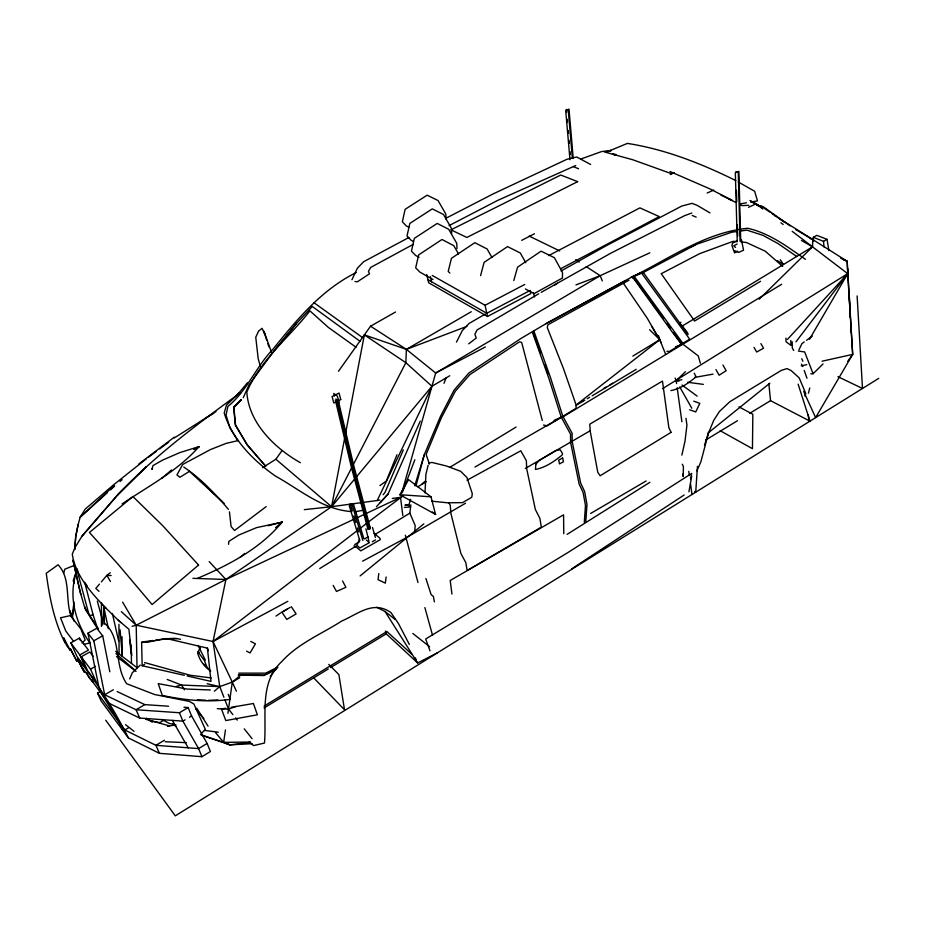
<?xml version="1.0" encoding="UTF-8"?>
<svg xmlns="http://www.w3.org/2000/svg" width="925" height="925" viewBox="0 0 925 925"><rect width="100%" height="100%" fill="white"/><g stroke="black" fill="none" stroke-linecap="round" stroke-linejoin="round"><path stroke-width="1.39" d="M101.438 626.422L101.449 602.649M563.764 533.725L563.579 514.82L450.209 580.495L451.955 594.081M795.558 229.446L812.786 239.575L812.52 246.836L759.217 299.191M425.003 492.921L425.893 474.352L428.171 465.183M697.462 466.339L695.727 492.181L694.606 491.487M584.311 522.278L585.467 505.42L583.062 492.377L579.131 484.064L570.563 442.208L570.552 434.183L561.255 417.198L548.941 378.603L532.384 332.225L533.979 331.3L550.514 377.666L562.805 416.25L572.147 433.293L572.147 441.329L580.657 483.093L584.612 491.476L586.993 504.495L585.803 521.318M102.594 624.942L103.97 606.673M228.544 544.293L228.81 541.414L238.835 535.032L256.502 527.655L282.183 522.105C260.087 548.745 228.695 565.175 197.337 578.403M414.77 530.684L415.209 525.608L409.856 513.144L410.827 504.853M378.799 573.523L378.036 579.674L385.355 583.143L386.107 577.015M72.092 617.033L74.012 602.048M252.143 743.688L229.967 744.868L223.63 742.359L225.48 729.894M227.932 713.291L232.291 682.118L213.039 641.511L225.908 579.478L331.589 506.703L354.599 479.081M72.277 617.888L74.266 605.517M632.781 278.124L633.093 276.332L545.923 323.704L520.937 338.492L468.848 373.029L454.013 390.234L440.439 416.458L424.309 454.614L414.758 485.764M688.928 491.846L691.715 476.028M304.313 509.652L331.589 506.703L344.748 437.698M345.557 433.467L364.358 334.885L406.376 349.373L435.687 373.018L485.359 346.979M690.524 478.942L691.634 473.461L568.332 552.294L425.673 639.013L430.021 650.784M146.127 458.973L113.763 484.677L85.216 509.097L80.151 517.248L78.174 524.51L75.746 536.303L74.717 549.485M78.174 524.51L75.746 536.303L74.728 549.404M809.768 387.957L808.438 393.194M681.875 455.146L685.02 441.063L686.94 425.107L685.98 418.32M409.336 644.413L398.444 623.519L390.893 612.523C373.157 600.163 358.322 613.842 341.649 621.08C321.449 634.099 298.185 643.361 281.801 661.548C258.919 682.615 266.874 715.522 264.469 743.053L253.6 745.573L249.137 742.012M480.584 275.638L484.099 262.399L507.536 246.593L520.324 253.011L525.724 262.7M804.912 396.027L805.802 393.576L799.177 377.874L791.21 370.613L787.013 368.589L781.394 370.347L729.848 401.716L719.465 411.452L713.753 420.32L708.457 433.085L700.896 461.737L696.93 470.848M63.652 573.327L64.75 569.222L73.861 565.568M415.984 485.949L424.309 454.614M76.417 572.228C68.08 596.741 75.584 622.883 90.141 643.349M401.693 493.175L435.687 373.018L600.209 275.685L649.824 252.814M513.791 280.564L517.561 267.198L541.067 251.149L554.387 257.693L562.458 272.401L562.493 277.986L534.141 293.583L525.388 288.947M410.538 507.571L408.931 504.726L410.596 499.303M76.324 571.292L73.214 580.761L74.254 583.12M704.48 445.133L708.457 433.085M402.56 491.973L414.851 459.771M444.023 383.297L446.07 377.932M396.998 454.742L386.303 481.035L379.932 485.579M359.536 538.986L356.865 545.311L359.917 547.947L369.41 542.663L366.335 540.05M380.314 502.645L388.026 494.066L420.239 421.118M403.335 449.897L384.95 492.551L383.158 494.736M129.697 678.892L132.356 672.741L140.311 665.063M243.229 397.75L248.975 384.904L274.482 350.24L296.59 323.368L312.28 306.464L360.033 341.279M679.644 324.814L680.835 322.201M351.951 279.732L357.385 268.192L363.606 261.729L408.954 237.448M798.98 349.823L801.952 343.591L804.241 341.938M377.238 500.494L431.94 386.257L449.758 375.758M152.509 468.316L151.943 469.449L152.949 465.599L162.488 460.164L179.855 452.591L199.025 446.636C177.681 470.917 148.59 486.053 122.135 503.894M456.464 342.111L462.292 330.641L469.056 323.461L485.22 314.118M262.492 467.692L275.87 459.239L331.589 506.703L405.855 362.704L406.376 349.373L471.264 311.725M809.479 339.267L847.716 273.673L847.173 261.255L774.526 215.456M399.797 494.713L408.619 479.659L431.004 496.806L435.559 514.416L399.797 494.713L431.004 496.806M840.698 258.191L847.173 261.255L852.677 354.391L815.619 417.614L803.652 391.368M356.252 272.54C321.634 289.675 296.613 319.796 272.887 349.315C255.867 366.867 246.975 391.136 227.908 406.41L226.047 415.047L229.839 427.708L237.76 440.578M200.297 647.673L197.568 652.692C199.511 660.242 204.309 666.763 210.715 671.099L203.824 664.196M275.87 459.239L281.709 451.03M338.481 371.249L370.543 326.201L395.53 312.014M847.751 361.293L852.677 354.391L847.716 273.673L792.205 231.354M795.974 341.845L847.716 273.673L662.485 388.708M270.285 676.291L275.974 669.018L265.302 674.441M274.494 350.251L296.59 323.368M356.449 476.872L431.94 386.257L405.855 362.704L364.358 334.885M247.391 382.858L237.054 395.125L226.498 405.046L224.197 413.012C232.279 439.34 253.196 460.558 275.396 476.04C299.885 489.614 322.825 509.872 351.916 511.583M99.495 584.08L95.807 588.427L98.998 591.329M101.334 581.906L106.861 575.373L110.26 572.748M81.862 536.35L117.868 494.655L146.393 466.535L117.741 494.806C153.469 457.031 195.21 425.72 237.054 395.125L240.604 393.229M117.868 494.655L81.932 536.176L74.844 547.912L72.277 554.156C75.376 575.431 91.506 593.122 105.912 608.176M238.8 393.079L237.17 394.917L239.656 393.587M376.463 506.657L388.026 494.066M787.395 339.498L847.716 273.673M233.875 407.428L241.367 399.681L233.62 407.22L235.332 425.014L247.079 444.74L265.81 466.362L247.287 444.913L235.574 425.211L233.886 407.439L241.379 399.692M810.786 373.827L813.098 373.746L823.03 363.953M676.591 383.563L676.198 380.742L685.425 371.677M201.245 733.525L205.408 729.513L193.868 703.96L189.359 701.416L154.625 694.525L126.667 683.714C113.925 665.26 121.857 637.776 104.375 623.126M113.879 485.787L80.151 517.248L107.358 492.667M81.99 642.956L85.169 640.042L80.88 629L70.473 615.564L60.53 617.796L65.779 631.035L73.48 641.187M110.503 489.834L114.688 486.041M421.788 484.238L424.899 481.439M120.007 481.497L122.135 479.67M161.644 478.387L171.541 469.981M196.828 448.498L199.025 446.636L194.065 448.972M214.334 691.195L219.757 686.604L232.291 682.118L239.679 677.747M240.315 557.139L244.72 553.451M275.569 527.632L282.183 522.105L268.25 525.724M240.072 675.655L232.291 682.118L236.395 691.183M360.126 575.893L423.847 523.851M708.041 433.05L769.82 383.228M575.847 405.219L659.791 339.695L658.519 335.602M468.709 343.822L476.248 338.03L474.86 334.318L477.092 329.936L538.697 293.768M357.073 530.742L213.039 641.511L136.206 625.207L132.078 626.306M360.507 528.106L366.219 523.712M368.508 521.954L402.976 495.846M138.889 463.911L174.27 437.19M148.37 457.297L156.267 451.4M159.643 448.879L168.662 442.15M266.192 506.611L234.568 530.488L231.111 526.602L229.446 511.849M806.542 340.284L812.277 336.145M276.043 616.096L280.749 612.824M554.422 285.282L557.44 283.281M571.719 568.84L684.153 494.991M649.882 482.33L567.094 534.361M174.293 437.941L215.941 411.579M163.528 720.344L159.863 722.622L151.423 721.107M878.75 378.36L175.287 815.85L105.739 720.228M319.726 568.551L355.94 546.143M409.856 513.144L375.481 534.211M636.227 369.329L592.139 395.808M417.73 486.874L426.333 481.636M449.7 467.437L516.081 427.072M632.816 356.102L659.791 339.695L651.709 326.305M681.54 326.479L812.52 246.836L801.42 240.454M99.9 691.727L97.553 693.079L101.091 700.884L128.367 737.919L159.412 753.32L201.939 756.696L210.414 751.528L207.119 743.446L191.591 715.938L188.145 707.544L183.959 707.267M562.227 417.314L781.637 284.299M264.088 706.076L386.916 631.532L411.717 654.16M264.064 707.96L328.248 669.018M330.711 667.526L386.257 633.833L417.626 662.947L437.363 652.865M705.683 440.022L737.491 420.725M749.736 413.302L770.537 400.675L809.965 421.141L798.136 384.164M207.119 743.446L198.609 748.614L155.932 745.319L124.817 729.998L97.553 693.079M205.003 418.528L213.617 413.313M760.558 281.293L694.606 321.021L661.236 273.707L699.658 253.647L733.086 241.344L737.063 241.679M805.455 259.347C787.51 246.778 769.507 233.146 747.678 228.278C704.804 232.464 668.729 259.139 631 277.454L641.187 272.551L689.715 339.209L669.411 351.408L666.913 351.35M164.465 740.208L155.932 745.319L159.412 753.32M185.069 719.835L182.896 721.13L139.71 718.066L108.387 702.988L81.273 666.439L77.596 658.357C97.356 683.032 114.342 709.625 128.367 737.919M189.417 717.233L191.591 715.938M580.484 402.34L582.947 400.872M603.921 388.408L606.384 386.939M610.084 384.742L612.558 383.274M584.785 400.178L576.217 405.277L575.94 408.411L547.195 425.812L543.484 425.084M587.236 398.721L589.688 397.264M109.809 671.781L102.71 635.822L96.778 628.272L87.944 633.197L93.83 640.794L104.687 694.756L136.067 709.741L179.404 712.736L188.145 707.544M290.149 607.424L281.975 612.234L286.785 619.426L296.116 613.911L291.317 606.731M124.817 729.998L128.436 727.859M168.581 706.226L144.82 704.619L136.067 709.741L139.71 718.066M590.624 513.467L646.101 480.988M465.529 503.235L405.705 538.026L362.6 561.174M525.365 468.443L590.185 430.749M281.998 612.107L286.981 609.205M474.999 467.033L561.938 416.886L554.029 420.401M104.687 694.756L113.347 689.761M152.752 640.539L141.629 642.1L142.161 665.746L144.624 664.335M372.301 541.738L375.527 539.876M354.691 544.524L359.559 541.738M364.427 538.951L368.069 536.87M521.688 240.338L534.465 233.782M367.688 527.712L368.821 527.065M93.263 656.426L89.864 651.952L81.25 656.796L90.511 669.18L95.483 666.358M541.183 292.369L610.673 253.253L684.593 215.675L691.819 213.016M813.514 241.425L813.306 237.309L823.516 241.333L827.031 239.344L828.893 250.548M79.839 654.923L88.442 650.09L79.353 638.146L70.832 642.887L77.041 656.565L86.071 668.683L79.839 654.923L70.832 642.887M561.059 270.99L605.817 245.969L681.829 206.021L692.108 203.35L697.415 205.489L709.961 212.9M813.306 237.309L816.81 235.355L827.031 239.344M93.83 640.794L102.71 635.822M628.988 280.206L547.958 324.744L547.265 327.577L563.475 368.601L575.743 403.913M193.972 449.388L199.025 446.636M737.722 251.126L734.543 252.872L731.964 245.576L732.565 243.125L736.843 240.801M467.033 480.214L520.787 450.81L526.36 460.685L526.66 468.605L535.367 509.525L539.83 518.254L541.345 527.123L467.194 570.517L465.761 562.527L460.881 553.462L450.799 512.993L450.302 505.328L448.891 502.899M737.063 244.038L733.733 245.853L735.56 247.403M413.417 244.269L370.647 267.452L368.462 271.337L369.503 273.788L357.362 281.813L354.957 281.489M545.923 323.704L625.473 280.645L623.357 283.189L647.292 318.292L661.363 342.967M287.825 601.343L213.039 641.511L219.757 686.604L223.896 697.207M560.573 268.793L659.259 216.589L639.903 207.882L548.583 255.635M737.283 231.458L731.779 232.221L696.502 244.281L643.303 272.493L632.92 276.806L663.699 318.755M426.714 274.552L428.657 282.772L487.487 316.477L530.753 293.641L530.129 290.462L486.804 313.286L427.928 279.697M432.241 275.442L485.07 305.262L524.741 284.472M449.041 225.631L497.511 200.482L575.732 165.517M445.908 218.265L493.175 193.892L566.967 159.273L576.738 156.972L590.589 164.465M690.085 247.333L696.502 244.281M353.604 519.411L225.908 579.478L136.206 625.207L137.027 667.7L115.718 651.362M356.217 518.173L400.513 497.338L402.837 515.572M748.487 207.327L756.083 203.835L762.57 207.917M675.493 346.852L682.766 344.1L698.248 355.917L700.364 363.282M707.209 193.001L713.742 190.064M670.29 174.478L674.244 172.744M279.535 523.249L282.183 522.105M581.05 158.973L601.504 151.596L611.055 150.393M606.592 152.024L627.381 143.41C665.306 149.283 701.589 163.656 735.814 180.583M93.367 614.431L90.083 615.726L88.719 613.553L76.567 568.517L77.793 570.91M466.952 326.352L406.376 349.373L370.543 326.201M575.974 284.9L600.209 275.685L602.279 280.946M236.025 706.411L228.544 709.14L217.294 708.666M176.178 686.373L181.624 685.078L219.757 686.604L207.142 683.714M238.511 440.508L226.255 443.341L210.31 449.631L182.653 464.5L176.941 474.907L179.924 477.277L189.475 471.345L224.139 503.339M83.782 644.367L90.153 642.91M428.807 463.124L431.871 462.431L446.498 466.003L460.673 471.311L466.952 477.554L472.305 493.707L471.738 497.303L462.523 502.633L447.457 502.784L431.975 501.2M801.223 365.872L806.785 364.635M822.082 361.212L852.677 354.391M153.689 641.106L142.092 642.389C154.949 641.869 167.656 636.388 180.537 639.291M354.68 511.918L364.08 510.01M167.46 726.322L174.316 725.073M675.146 378.094L676.198 380.742L681.864 379.724M694.617 377.435L713.036 374.128M739.572 204.009L746.463 202.806M750.603 202.089L757.494 200.887L754.627 191.255L738.323 182.005M225.631 708.284L221.457 709.001L225.804 720.563L257.37 714.805L253.427 703.509L231.192 707.324M155.539 640.146L166.673 638.574L207.408 648.147L208.403 650.772M740.035 231.077L746.926 230.14L762.998 235.366L777.948 243.541L796.853 256.549M331.589 506.703L379.978 500.124M392.304 498.448L400.513 497.338M610.697 151.157L604.372 151.954L632.735 159.748L671.446 173.657M670.879 390.581C680.025 388.916 688.35 383.274 695.369 377.412L695.727 376.14L694.247 373.191M201.708 735.248L229.967 744.868L250.594 742.463M405.162 505.131L408.931 504.726M404.422 507.432L408.827 507.073L409.44 504.934L405.231 505.108M208.414 700.352L217.976 699.936M748.834 205.315L742.162 205.616L739.653 204.356M210.333 689.981L187.081 689.056L158.221 683.621L162.326 695.427C184.572 700.202 207.628 702.526 230.256 699.381L228.232 694.328M615.934 154.383L613.46 154.487L612.674 153.631M163.089 639.048L176.698 638.481M211.27 677.944L190.111 675.238L144.635 662.577M641.187 272.551L643.303 272.493L688.119 334.572M200.563 734.67L223.63 742.359L250.478 742.035M218.254 732.195L204.344 730.38M238.754 673.134L265.729 673.146L277.882 667.029L276.055 669.538L264.111 675.516L238.245 675.181M238.87 674.788L264.111 675.042M111.162 575.523L106.861 575.373L110.445 581.455M192.92 578.345L225.908 579.478L209.166 561.614M165.182 741.746L186.353 742.648M197.407 699.774L205.662 700.213M741.029 242.026L746.325 242.477L765.253 251.195L782.677 266.365M676.198 380.742L679.054 381.123M687.633 382.268L703.358 384.372M798.391 351.072L804.657 351.939L813.098 373.746M367.734 528.557L368.925 528.753L370.012 527.262M199.557 652.287L198.089 651.975L204.39 660.496L206.876 666.913M175.923 724.876L169.287 723.419L161.667 719.442M142.161 665.746L184.306 675.319M187.116 675.955L210.992 681.39L207.408 648.147M761.761 206.483L756.766 205.234L762.94 206.541L790.135 225.908M145.63 719.222L169.46 725.894M693.738 401.161L699.809 403.346L695.727 411.949L689.657 409.763M735.93 171.645L738.277 172.501L740.104 241.298M167.194 679.459L181.624 685.078L184.399 689.842M843.496 259.775L847.173 261.255M810.138 238.488L812.786 239.575M573.408 166.65L578.576 168.766M692.201 215.456L696.178 217.086M734.832 250.814L738.578 252.398L743.527 250.224L741.434 239.737M670.035 171.518L710.122 188.989L732.496 200.494M226.001 743.122L229.967 744.868M117.128 691.542L144.82 704.619M837.911 376.683L862.493 388.465L857.128 295.942M529.192 236.083L559.694 250.918M720.841 194.967L735.895 202.483M376.602 607.251L384.997 611.437L395.021 619.368M750.95 201.257L756.083 203.835L762.859 208.992M752.719 202.552L760.177 206.414M250.791 641.418L255.416 643.835L250.074 652.934L246.605 651.131M408.769 227.226L406.341 225.943L402.363 221.803L405.115 209.339L427.142 195.175L438.068 200.54L445.815 214.08L446.127 219.283M738.994 406.896L752.846 414.284L752.453 448.694L720.124 430.692M749.932 200.517L756.083 203.835M413.544 241.564L411.058 240.222L407.012 236.037L409.844 223.411L432.287 208.865L443.48 214.484L451.365 228.232L451.678 233.505M419.048 257.312L415.556 255.381L411.44 251.149L414.354 238.349L437.213 223.411L448.694 229.296L456.719 243.275L457.019 248.617M433.027 279.535L419.869 272.1L415.672 267.822L418.69 254.861L442 239.494L453.77 245.668L458.534 253.959M300.347 462.673C274.76 448.209 248.721 423.037 246.836 392.084C260.133 360.149 289.062 337.625 309.921 310.869L328.352 327.404L356.079 347.28M777.451 260.688L783.475 264.504L780.284 259.728M575.627 259.786L579.131 262.053M586.161 266.597L600.209 275.685M146.37 718.343L152.301 722.194M764.062 208.067L769.785 212.045M772.086 213.629L775.52 216.022M780.11 219.19L784.689 222.37M362.484 337.533L313.748 302.567M134.067 731.351L125.511 724.668M183.74 467.021C200.852 478.572 215.178 493.661 228.429 509.363M682.014 385.008L697.138 396.12M335.96 398.999L337.267 399.97L353.385 467.645L369.792 529.366M337.255 401.265L339.07 402.606L337.382 396.12L333.752 393.46L334.434 396.05M780.92 222.752L783.174 224.474M116.55 656.577L136.079 671.446M432.357 511.918L435.559 514.416M412.851 633.475L429.57 646.691M374.151 533.39L379.897 538.2L380.302 539.633L360.785 550.861L355.582 546.351M101.796 604.071L118.192 620.166L128.91 629.243L131.824 655.582M730.103 199.222L731.386 200.32M118.192 620.166L120.955 622.571M613.957 154.128L615.09 155.123M115.972 653.674L135.177 670.405M121.325 611.656L136.206 625.207L122.609 602.117M200.274 480.838L221.896 501.338M649.616 329.739L659.791 339.695L665.607 354.263M173.079 723.5L176.132 726.53M328.768 664.393L338.885 674.591L344.505 709.787L313.876 678.048M449.874 273.106L448.209 271.372L451.469 258.272L474.837 242.685L487.117 248.975L491.869 257.358M728.588 198.632L729.455 199.557M195.707 708.793L203.812 718.54M215.525 732.612L223.63 742.359M232.903 714.609L228.544 709.14L224.925 699.855M235.528 717.893L237.274 720.089M244.246 728.842L252.097 738.693M681.193 324.583L687.818 333.197M673.4 332.572L681.632 344.054M666.925 323.357L670.151 327.97M95.633 624.653L85.273 608.592M98.582 628.896L96.894 626.341L93.171 615.194L84.695 582.241L87.262 586.277M384.997 611.437L417.626 662.947M196.724 708.215L208.056 726.137M97.379 628.457L85.539 609.552L85.262 607.17M754.025 347.395L756.696 352.009L763.553 348.216L760.882 343.614M354.09 545.669L355.038 547.299M172.385 720.378L188.214 747.816M793.708 350.483L792.297 348.008L792.205 341.822M801.443 364.068L802.854 366.531M679.748 386.985L691.819 408.249M715.927 369.561L719.118 375.226L726.125 370.705L722.945 365.051M333.197 585.409L336.48 591.457L345.915 587.294L342.562 581.027M198.077 645.453L205.373 660.196M682.28 464.223L683.402 466.512L683.228 476.641L682.789 474.005M90.511 669.18L96.767 683.032L87.482 670.567L81.25 656.796M79.353 638.146L80.463 640.632M86.626 672.394L88.846 677.354L93.159 682.28L92.061 679.782M122.493 729.941L118.943 722.043L102.536 695.114L98.848 686.905L87.944 633.197M65.201 643.233C54.101 621.484 49.453 597.284 46.25 573.28L58.078 564.782C71.237 578.564 64.958 599.943 71.294 616.778M801.755 358.68L802.877 361.224M264.735 334.33L262.076 328.306L258.653 331.058L255.751 337.22L258.214 358.842L260.318 366.277M179.404 712.736L182.896 721.13L198.609 748.614L201.939 756.696M74.197 621.334L69.953 610.812L71.271 615.865M532.777 331.485L540.443 352.703M544.744 364.635L548.097 373.92M804.23 370.439L806.982 378.256M118.62 640.99L112.376 613.495M429.397 464.015L426.147 454.476L441.41 417.684L455.354 391.183L469.946 374.533L519.526 341.811L521.654 342.435L542.27 420.47M267.822 343.545L268.944 346.91M102.34 619.692L97.322 601.088M271.557 352.471L263.868 331.138L266.643 339.972M425.916 578.541L431.154 594.694L433.363 596.405L434.38 601.863M352.252 510.519L350.228 503.813L352.344 505.524L362.831 540.454M353.87 515.896L355.882 522.602M357.501 527.967L358.715 531.991M359.837 540.686L349.303 505.778L353.292 503.547L363.745 538.442M385.436 631.07L386.257 633.833M80.776 594.393L72.959 560.134L79.966 591.214L84.869 608.095M368.913 541.16L365.907 528.799M415.452 657.872L416.655 662.034M372.521 527.516L375.365 537.46M533.471 292.982L534.569 296.937M417.973 582.53L405.347 535.217M424.876 607.563L432.553 635.382M368.508 528.291L352.09 466.628L336.284 400.386M368 529.482L351.535 467.784L335.37 400.132M370.335 528.152L353.951 466.466L338.203 400.201M430.333 276.598L431.547 281.767M131.257 653.536L129.604 639.88M485.07 305.262L487.487 316.477M104.028 608.118L108.398 628.734M677.181 387.806L681.898 421.765M688.778 471.299L689.379 475.542M690.559 484.029L692.004 494.493M768.848 383.609L770.537 400.675M823.516 241.333L824.059 247.033M573.234 158.464L569.014 109.15L565.684 110.364L569.973 159.713M572.367 158.048L568.239 110.098L566.424 109.427L566.667 112.249M567.279 119.29L567.522 122.1M568.251 130.552L568.493 133.373M569.106 140.415L569.349 143.236M570.077 151.688L570.32 154.498M120.088 629.844L122.331 656.438L122.031 636.747M808.323 414.805L808.785 420.528M849.636 314.176L849.809 316.928M850.572 329.265L850.734 332.006M849.289 295.803L849.821 307.944M847.612 268.423L848.132 280.379M785.938 338.076L786.077 341.764L790.979 345.383L790.806 340.469M736.439 190.249L736.751 201.696M737.375 224.602L737.688 236.048M737.237 241.564L735.34 172.79L738.89 171.333L740.694 240.061M131.096 645.06L131.489 663.456M118.943 624.317L119.094 653.952M104.317 608.211L104.375 624.028M535.795 464.2L535.471 469.449C545.38 467.611 554.341 461.378 562.053 455.112L562.585 453.701L560.192 449.77L555.798 450.556L539.61 460.164L535.795 464.2M198.551 565.059L152.093 604.545L118.007 564.181L89.436 532.476L132.899 496.54L162.638 525.597L198.551 565.059M671.076 432.357L600.152 475.762L597.77 472.305L590.185 431.015L589.792 424.193L662.473 381.112L668.868 427.743L671.076 432.357M634.053 276.147L632.561 277.037L672.255 332.052L681.459 344.25L682.916 343.418L634.053 276.147M562.654 457.979L558.712 460.13L559.498 463.922L563.441 461.772L562.654 457.979M577.651 181.647L466.847 237.459L450.961 229.828L560.758 175.033L577.651 181.647M340.735 399.507L333.786 402.999L332.087 396.536L339.059 393.033L340.735 399.507M175.033 725.605L172.836 723.743L175.056 725.605M70.196 650.287L66.565 645.419L63.698 637.845L70.196 650.287M84.244 672.07L77.596 659.328L84.244 672.07M76.879 661.294L70.3 648.702L76.879 661.294"/></g></svg>
